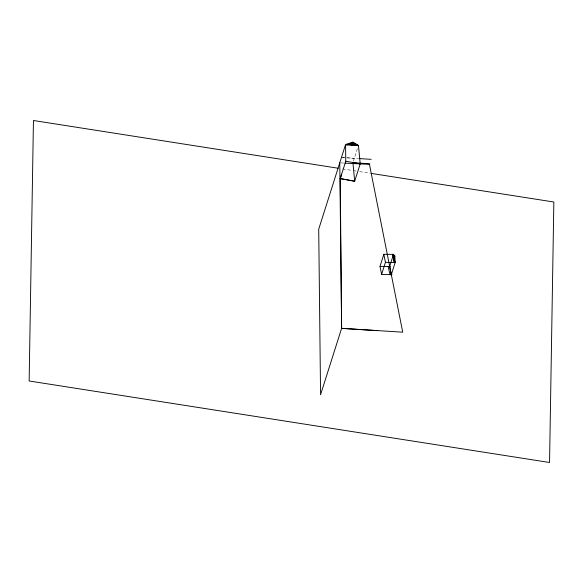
<?xml version="1.0" encoding="UTF-8"?>
<svg xmlns="http://www.w3.org/2000/svg" width="583" height="583" viewBox="0 0 583 583"><rect width="100%" height="100%" fill="white"/><g stroke="black" fill="none" stroke-linecap="round" stroke-linejoin="round"><path stroke-width="0.44" stroke-dasharray="2.92 2.19" d="M353.407 161.243L358.458 145.327M341.456 157.49L358.574 158.547M342.316 157.541L354.07 158.27M340.647 162.861L344.152 163.08M342.636 168.932L352.518 170.476M353.422 170.622L356.118 171.045M359.711 171.606L370.496 173.297"/><path stroke-width="0.87" d="M352.205 144.664L352.125 145.386L352.3 145.065M356.599 145.502C356.789 144.795 355.856 145.502 357.896 145.546L357.809 144.948L352.897 142.128L346.302 144.278L346.404 144.868L356.607 145.466L356.519 144.868M341.645 174.179L340.239 178.602L341.616 328.346L320.563 394.727L318.712 229.185L345.573 144.518L345.755 161.207L340.239 178.602L354.683 181.233L360.199 163.83L358.458 145.327L351.585 144.89M392.009 274.724L381.603 274.396L379.999 266.387L383.833 254.297L393.481 254.392L389.648 266.482L391.295 274.702L395.128 262.612L394.472 259.326M381.603 274.396L385.436 262.306L383.833 254.297M393.241 255.565L393.241 255.106M393.809 258.429L393.809 257.978M394.225 261.395L394.465 261.089L394.443 261.476M393.08 255.471L393.787 255.42M394.392 259.479L394.698 261.191L394.181 261.978L394.844 261.993L394.837 256.003L393.459 254.356L392.796 254.326L394.181 261.978L394.166 255.973L392.796 254.326M346.404 144.868L352.992 142.718L357.896 145.546M349.355 143.775L351.87 142.988M348.547 144.657L352.802 143.316L355.994 145.116L348.598 144.635M379.999 266.387L390.362 266.489M385.436 262.306L395.128 262.612M394.166 255.973L394.837 256.003M393.124 255.39L394.006 256.491L394.669 256.52L394.691 260.346L394.028 260.273L393.241 255.398M394.749 261.177L394.086 261.148L394.698 261.191L394.844 261.993M352.023 144.613L354.719 144.766M359.478 158.605L371.189 159.327M369.782 163.757L352.941 162.723L354.683 181.233L340.239 178.58M345.027 163.138L369.454 164.37L402.729 332.186L341.616 328.346L339.772 162.803M349.334 144.096L355.907 144.526L353.99 143.44M341.616 328.346L377.711 330.678M338.14 168.225L33.45 120.506L29.15 380.99L549.55 462.494L553.85 202.01L371.393 173.435M345.755 161.207L360.199 163.83M346.302 144.278L347.504 144.876M388.132 266.467L390.034 274.666M393.94 256.236L394.691 260.302L394.028 260.273L394.006 256.491M393.459 254.356L393.62 255.208M352.897 142.128L352.992 142.718"/></g></svg>
